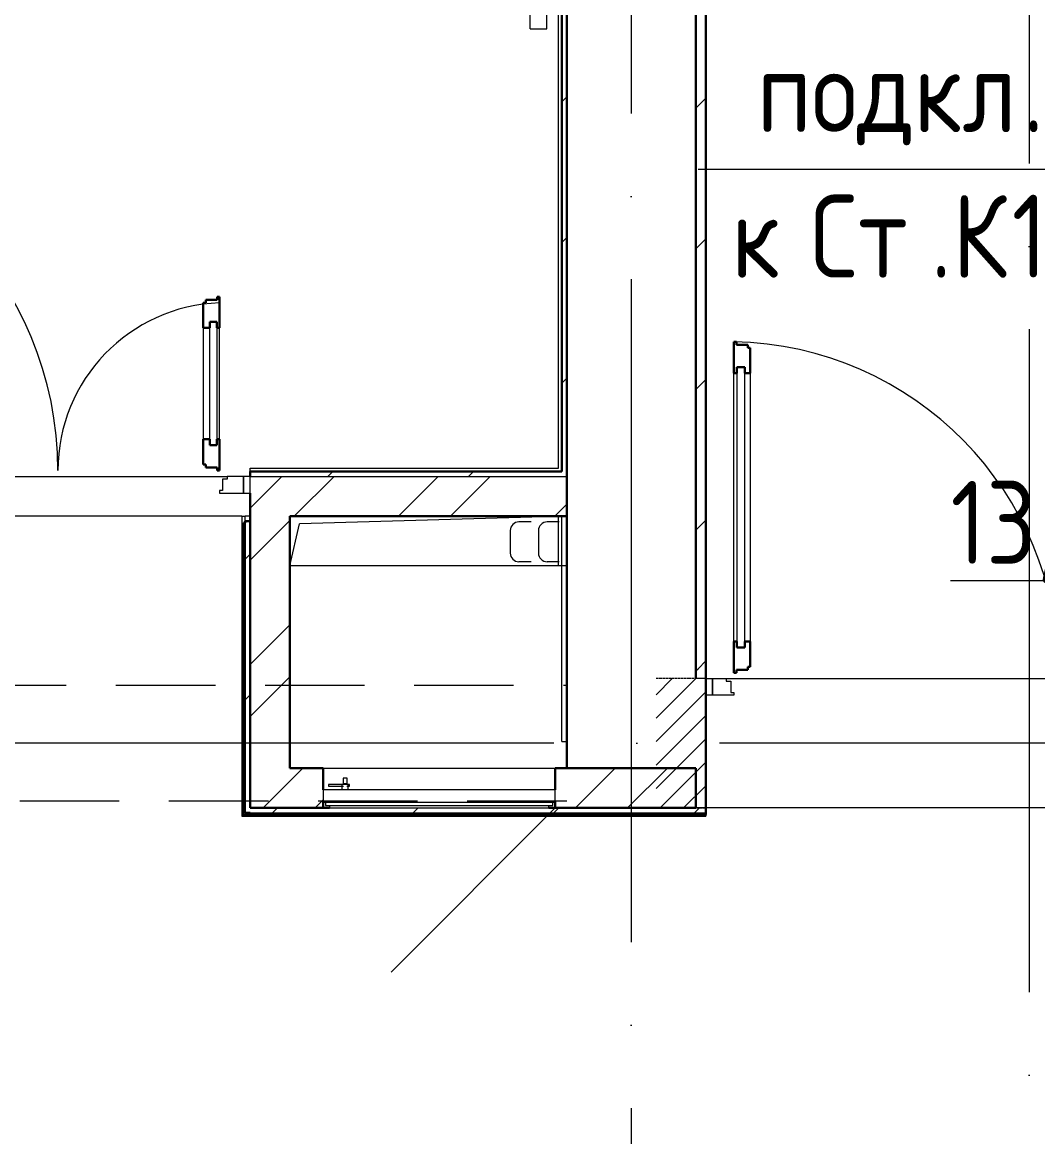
# Model space of a CAD drawing. Header units: millimetres. Extents: x -88595 to 880822, y -1054509 to -148035.
# Drawn here: x 192226 to 195289, y -275439 to -272077 of the extents above; entities that cross this region are included whole.
import ezdxf

# ---------------------------------------------------------------- set-up
doc = ezdxf.new("R2010")
doc.units = ezdxf.units.MM
for name, pattern in [('ADSK_Линия сетки', [25, 20, -2.5, 0, -2.5]), ('ADSK_Сверху', [4.5, 3, -1.5]), ('ADSK_Штриховая_ш2 п1_5', [4.5, 3, -1.5])]:
    doc.linetypes.add(name, pattern=pattern)
for name, color, linetype, lineweight in [('Аннотация', 7, 'Continuous', 20), ('Двери', 7, 'Continuous', 9), ('Лестницы', 7, 'Continuous', 9), ('Линии', 7, 'Continuous', 9), ('Марки помещений', 7, 'Continuous', 20), ('Оборудование', 7, 'Continuous', 18), ('Ограждение', 7, 'Continuous', 9), ('Оси', 7, 'Continuous', 9), ('Перекрытие', 7, 'Continuous', 18), ('Стены внутренние', 7, 'Continuous', 18), ('Стены наружные', 7, 'Continuous', 18), ('Стены штриховка', 7, 'Continuous', 9)]:
    doc.layers.add(name, color=color, linetype=linetype, lineweight=lineweight)
doc.layers.add('Двери открывание', color=7, linetype='Continuous', lineweight=9, true_color=0xc0c0c0)
doc.styles.add('$1$GOST Common', font='GOST_Common.ttf', dxfattribs={"width": 0.9, "height": 250})
doc.styles.add('GOST Common_3', font='GOST_Common.ttf', dxfattribs={"width": 0.9, "height": 2.5})
pattern_1 = [(0, (215928.7, 665702.34), (0, 600), []), (90, (215928.7, 665702.34), (-600, 4e-14), [])]

# ---------------------------------------------------------------- blocks, each defined once
blk = doc.blocks.new('$0$ADSK_Аннотация_Текст_сВыноской - Текст с выноской-3260329-В_Координация_1 этаж ОВ3')
at = {"layer": 'Аннотация'}
blk.add_line((-6, 0), (6, 0), dxfattribs=at)
blk = doc.blocks.new('1 этаж')
at = {"layer": 'Двери', "lineweight": 18, "true_color": 0xff0000}
h = blk.add_hatch(dxfattribs=at)
h.set_pattern_fill('FP_2', color=1, style=0, pattern_type=2)
h.set_pattern_definition([(45, (230857.71, 654062.605), (-35.3553, 35.3553), [])])
h.paths.add_polyline_path([(231547.7, 653867.6), (231697.7, 653867.6), (231697.7, 654257.6), (231547.7, 654257.6), (231547.7, 653958)])
h.paths.add_polyline_path([(230417.7, 653867.6), (230417.7, 654257.6), (230267.7, 654257.6), (230267.7, 653867.6)])
at = {"layer": 'Ограждение'}
h = blk.add_hatch(dxfattribs=at)
h.set_pattern_fill('FP_25', color=256, style=0, pattern_type=2)
h.set_pattern_definition(pattern_1)
h.paths.add_polyline_path([(229017.7, 653842.6), (229022.7, 653847.6), (229022.7, 654727.6), (229027.7, 654727.6), (229027.7, 654747.6), (229017.7, 654747.6), (229017.7, 653847.6)])
h = blk.add_hatch(dxfattribs=at)
h.set_pattern_fill('FP_26', color=256, style=0, pattern_type=2)
h.set_pattern_definition(pattern_1)
h.paths.add_polyline_path([(230387.7, 653842.6), (230417.7, 653842.6), (230417.7, 653847.6), (229022.7, 653847.6), (229017.7, 653842.6), (230075.2, 653842.6)])
at = {"lineweight": 18}
for p, q in [((229997.7, 654747.6), (229191.7, 654724.8)), ((229890.2, 654730.3), (229853.7, 654730.3)), ((229975.2, 654730.3), (229938.7, 654730.3)), ((229162.7, 654597.6), (229191.7, 654724.8)), ((229827.6, 654704.2), (229827.6, 654636.4)), ((229912.6, 654704.2), (229912.6, 654636.4)), ((229997.7, 654597.6), (229162.7, 654597.6)), ((229890.2, 654610.3), (229853.7, 654610.3)), ((229975.2, 654610.3), (229938.7, 654610.3))]:
    blk.add_line(p, q, dxfattribs=at)
for centre, start, end in [((229853.7, 654704.2), 90, 180), ((229938.7, 654704.2), 90, 180), ((229853.7, 654636.4), 180, 270), ((229938.7, 654636.4), 180, 270)]:
    blk.add_arc(centre, 26.1, start, end, dxfattribs=at)
at = {"layer": 'Двери', "lineweight": 30}
for p, q in [((228942.7, 655400.6), (228908.7, 655400.6)), ((228908.7, 655400.6), (228908.7, 655391.6)), ((228950.7, 655409.6), (228942.7, 655409.6)), ((228942.7, 655409.6), (228942.7, 655400.6)), ((228950.7, 655315.6), (228950.7, 655409.6)), ((228908.7, 655391.6), (228900.7, 655391.6)), ((228900.7, 655391.6), (228900.7, 655315.6)), ((228920.7, 655315.6), (228920.7, 655333.6)), ((228920.7, 655333.6), (228941.7, 655333.6)), ((228941.7, 655333.6), (228941.7, 655315.6)), ((228900.7, 655315.6), (228920.7, 655315.6)), ((228941.7, 655315.6), (228950.7, 655315.6)), ((230501.7, 655273.6), (230509.7, 655273.6)), ((230501.7, 655179.6), (230501.7, 655273.6)), ((230509.7, 655273.6), (230509.7, 655264.6)), ((230509.7, 655264.6), (230543.7, 655264.6)), ((230543.7, 655264.6), (230543.7, 655255.6)), ((230543.7, 655255.6), (230551.7, 655255.6)), ((230551.7, 655255.6), (230551.7, 655179.6)), ((230510.7, 655197.6), (230510.7, 655179.6)), ((230534.7, 655197.6), (230510.7, 655197.6)), ((230534.7, 655179.6), (230534.7, 655197.6)), ((230510.7, 655179.6), (230501.7, 655179.6)), ((230551.7, 655179.6), (230534.7, 655179.6)), ((228900.7, 654979.6), (228900.7, 654903.6)), ((228900.7, 654979.6), (228920.7, 654979.6)), ((228920.7, 654979.6), (228920.7, 654961.6)), ((228941.7, 654979.6), (228950.7, 654979.6)), ((228941.7, 654961.6), (228941.7, 654979.6)), ((228950.7, 654885.6), (228950.7, 654979.6)), ((228920.7, 654961.6), (228941.7, 654961.6)), ((228900.7, 654903.6), (228908.7, 654903.6)), ((228908.7, 654903.6), (228908.7, 654894.6)), ((228908.7, 654894.6), (228942.7, 654894.6)), ((228942.7, 654894.6), (228942.7, 654885.6)), ((228942.7, 654885.6), (228950.7, 654885.6)), ((230501.7, 654275.6), (230501.7, 654369.6)), ((230510.7, 654369.6), (230501.7, 654369.6)), ((230510.7, 654351.6), (230510.7, 654369.6)), ((230534.7, 654369.6), (230534.7, 654351.6)), ((230551.7, 654369.6), (230534.7, 654369.6)), ((230551.7, 654369.6), (230551.7, 654293.6)), ((230534.7, 654351.6), (230510.7, 654351.6)), ((230543.7, 654293.6), (230543.7, 654284.6)), ((230551.7, 654293.6), (230543.7, 654293.6)), ((230509.7, 654275.6), (230501.7, 654275.6)), ((230509.7, 654284.6), (230509.7, 654275.6)), ((230543.7, 654284.6), (230509.7, 654284.6))]:
    blk.add_line(p, q, dxfattribs=at)
at = {"layer": 'Двери'}
for p, q in [((228920.7, 654961.6), (228920.7, 655333.6)), ((228920.7, 655333.6), (228941.7, 655333.6)), ((228941.7, 655333.6), (228941.7, 654961.6)), ((228900.7, 655315.6), (228900.7, 654979.6)), ((228950.7, 654979.6), (228950.7, 655315.6)), ((230510.7, 655197.6), (230510.7, 654351.6)), ((230534.7, 655197.6), (230510.7, 655197.6)), ((230534.7, 654351.6), (230534.7, 655197.6)), ((230501.7, 654369.6), (230501.7, 655179.6)), ((230551.7, 655179.6), (230551.7, 654369.6)), ((228941.7, 654961.6), (228920.7, 654961.6)), ((228973.7, 654867.6), (228973.7, 654859.6)), ((229022.7, 654867.6), (228973.7, 654867.6)), ((229042.7, 654867.6), (229022.7, 654867.6)), ((229022.7, 654867.6), (229022.7, 654817.6)), ((229022.7, 654817.6), (229022.7, 654867.6)), ((229042.7, 654817.6), (229042.7, 654867.6)), ((228973.7, 654859.6), (228959.7, 654859.6)), ((228959.7, 654859.6), (228959.7, 654825.6)), ((228959.7, 654825.6), (228950.7, 654825.6)), ((228950.7, 654825.6), (228950.7, 654817.6)), ((228950.7, 654817.6), (229022.7, 654817.6)), ((229022.7, 654817.6), (229042.7, 654817.6)), ((230510.7, 654351.6), (230534.7, 654351.6)), ((230417.7, 654257.6), (230437.7, 654257.6)), ((230417.7, 654207.6), (230417.7, 654257.6)), ((230437.7, 654257.6), (230437.7, 654207.6)), ((230437.7, 654257.6), (230478.7, 654257.6)), ((230437.7, 654207.6), (230437.7, 654257.6)), ((230478.7, 654257.6), (230478.7, 654249.6)), ((230478.7, 654249.6), (230492.7, 654249.6)), ((230492.7, 654249.6), (230492.7, 654215.6)), ((230437.7, 654207.6), (230417.7, 654207.6)), ((230501.7, 654207.6), (230437.7, 654207.6)), ((230492.7, 654215.6), (230501.7, 654215.6)), ((230501.7, 654215.6), (230501.7, 654207.6))]:
    blk.add_line(p, q, dxfattribs=at)
at = {"layer": 'Двери', "linetype": 'ADSK_Штриховая_ш2 п1_5'}
for p, q in [((230417.7, 654257.6), (230267.7, 654257.6)), ((230417.7, 653867.6), (230417.7, 654257.6)), ((230267.7, 653867.6), (230417.7, 653867.6))]:
    blk.add_line(p, q, dxfattribs=at)
at = {"layer": 'Двери открывание'}
for centre, radius, start, end in [((227416.7, 654885.6), 1046, 0, 89.014), ((228968.7, 654885.6), 506, 92.0386, 180), ((230483.7, 654275.6), 998, 0, 88.9666)]:
    blk.add_arc(centre, radius, start, end, dxfattribs=at)
at = {"layer": 'Лестницы'}
blk.add_line((227411.7, 654867.6), (228973.7, 654867.6), dxfattribs=at)
at = {"layer": 'Линии', "linetype": 'ADSK_Сверху', "ltscale": 100}
for p, q in [((226387.7, 654237.6), (229997.7, 654237.6)), ((229997.7, 653887.6), (226387.7, 653887.6))]:
    blk.add_line(p, q, dxfattribs=at)
at = {"layer": 'Оборудование'}
for p, q in [((229323.1, 653957.9), (229323.1, 653940.5)), ((229335.3, 653957.9), (229323.1, 653957.9)), ((229335.3, 653940.5), (229335.3, 653957.9)), ((229262.7, 653922.6), (229262.7, 653886.2)), ((229962.7, 653922.6), (229262.7, 653922.6)), ((229278.6, 653938), (229278.6, 653933)), ((229324.4, 653938), (229278.6, 653938)), ((229278.6, 653933), (229324.4, 653933)), ((229319.6, 653938.5), (229319.6, 653922.6)), ((229338.9, 653938.5), (229319.6, 653938.5)), ((229323.1, 653940.5), (229321.1, 653938.5)), ((229335.3, 653940.5), (229323.1, 653940.5)), ((229342.3, 653938), (229334, 653938)), ((229334, 653933), (229342.3, 653933)), ((229337.3, 653938.5), (229335.3, 653940.5)), ((229338.9, 653922.6), (229338.9, 653938.5)), ((229342.3, 653933), (229342.3, 653938)), ((229962.7, 653886.2), (229962.7, 653922.6)), ((229263.6, 653885.3), (229961.8, 653885.3)), ((229269.7, 653885.3), (229269.7, 653875.6)), ((229270.7, 653874.6), (229954.8, 653874.6)), ((229281.7, 653873.1), (229281.7, 653867.6)), ((229281.7, 653867.6), (229943.7, 653867.6)), ((229962.7, 653867.6), (229467.7, 653372.6)), ((229943.7, 653867.6), (229943.7, 653873.1)), ((229955.7, 653875.6), (229955.7, 653885.3))]:
    blk.add_line(p, q, dxfattribs=at)
for points, knots in [([(229262.7, 653886.2), (229262.7, 653886.1), (229262.7, 653886), (229262.8, 653885.8), (229262.9, 653885.6), (229263.1, 653885.5), (229263.2, 653885.4), (229263.4, 653885.3), (229263.5, 653885.3), (229263.6, 653885.3)], [0, 0, 0, 0, 0.166667, 0.333333, 0.458333, 0.583333, 0.708333, 0.833333, 1, 1, 1, 1]), ([(229269.7, 653875.6), (229269.7, 653875.5), (229269.7, 653875.3), (229269.8, 653875.1), (229269.9, 653874.9), (229270.1, 653874.8), (229270.2, 653874.7), (229270.3, 653874.7), (229270.5, 653874.6), (229270.6, 653874.6), (229270.7, 653874.6)], [0, 0, 0, 0, 0.166667, 0.333333, 0.458333, 0.583333, 0.666667, 0.75, 0.833333, 1, 1, 1, 1]), ([(229280.2, 653874.6), (229280.3, 653874.6), (229280.5, 653874.6), (229280.8, 653874.5), (229280.9, 653874.4), (229281.1, 653874.3), (229281.3, 653874.2), (229281.4, 653874), (229281.5, 653873.8), (229281.6, 653873.7), (229281.7, 653873.4), (229281.7, 653873.2), (229281.7, 653873.1)], [0, 0, 0, 0, 0.166667, 0.25, 0.333333, 0.416667, 0.5, 0.583333, 0.666667, 0.75, 0.833333, 1, 1, 1, 1]), ([(229943.7, 653873.1), (229943.7, 653873.2), (229943.7, 653873.4), (229943.8, 653873.7), (229943.9, 653873.8), (229944, 653874), (229944.2, 653874.2), (229944.3, 653874.3), (229944.5, 653874.4), (229944.7, 653874.5), (229944.9, 653874.6), (229945.1, 653874.6), (229945.2, 653874.6)], [-1, -1, -1, -1, -0.833333, -0.75, -0.666667, -0.583333, -0.5, -0.416667, -0.333333, -0.25, -0.166667, 0, 0, 0, 0]), ([(229954.8, 653874.6), (229954.8, 653874.6), (229955, 653874.6), (229955.1, 653874.7), (229955.2, 653874.7), (229955.4, 653874.8), (229955.5, 653874.9), (229955.6, 653875.1), (229955.7, 653875.3), (229955.7, 653875.5), (229955.7, 653875.6)], [-1, -1, -1, -1, -0.833333, -0.75, -0.666667, -0.583333, -0.458333, -0.333333, -0.166667, 0, 0, 0, 0]), ([(229961.8, 653885.3), (229961.9, 653885.3), (229962, 653885.3), (229962.2, 653885.4), (229962.3, 653885.5), (229962.5, 653885.6), (229962.6, 653885.8), (229962.7, 653886), (229962.7, 653886.1), (229962.7, 653886.2)], [-1, -1, -1, -1, -0.833333, -0.75, -0.583333, -0.458333, -0.333333, -0.166667, 0, 0, 0, 0])]:
    blk.add_open_spline(points, degree=3, knots=knots, dxfattribs=at)
at = {"layer": 'Ограждение'}
for p, q in [((229887.7, 656217.6), (229887.7, 656517.6)), ((229937.7, 656217.6), (229937.7, 656517.6)), ((229972.7, 654892.6), (229972.7, 656517.6)), ((229887.7, 656217.6), (229937.7, 656217.6)), ((229042.7, 654892.6), (229972.7, 654892.6)), ((229042.7, 654882.6), (229042.7, 654892.6)), ((229017.7, 654747.6), (229027.7, 654747.6)), ((229017.7, 654747.6), (229017.7, 653842.6)), ((229027.7, 654732.6), (229027.7, 654747.6)), ((229972.7, 654597.6), (229972.7, 654747.6)), ((229017.7, 653842.6), (229022.7, 653847.6)), ((229017.7, 653842.6), (230417.7, 653842.6)), ((230417.7, 653847.6), (230417.7, 653842.6))]:
    blk.add_line(p, q, dxfattribs=at)
at = {"layer": 'Оси', "linetype": 'ADSK_Линия сетки', "ltscale": 100}
for p, q in [((231392.7, 697813.2), (231392.7, 631836.5)), ((230192.7, 662962.6), (230192.7, 631836.5)), ((252460, 654062.6), (175520.4, 654062.6))]:
    blk.add_line(p, q, dxfattribs=at)
at = {"layer": 'Перекрытие', "color": 49, "ltscale": 100, "true_color": 0x464646}
blk.add_line((229982.7, 654597.6), (229162.7, 654597.6), dxfattribs=at)
at = {"layer": 'Стены внутренние', "lineweight": 30}
for p, q in [((230387.7, 654257.6), (230387.7, 660262.6)), ((229997.7, 659517.6), (229997.7, 654867.6)), ((229997.7, 654747.6), (229997.7, 653987.6)), ((230417.7, 653867.6), (230417.7, 654257.6)), ((229997.7, 653987.6), (230387.7, 653987.6)), ((230387.7, 653987.6), (230387.7, 653867.6))]:
    blk.add_line(p, q, dxfattribs=at)
at = {"layer": 'Стены внутренние'}
for p, q in [((230417.7, 654257.6), (230387.7, 654257.6)), ((230478.7, 654257.6), (231486.7, 654257.6)), ((232227.8, 653867.6), (230387.7, 653867.6))]:
    blk.add_line(p, q, dxfattribs=at)
at = {"layer": 'Стены наружные', "lineweight": 30}
for p, q in [((230417.7, 654257.6), (230417.7, 660232.6)), ((229997.7, 654867.6), (229997.7, 659517.6)), ((229982.7, 659118.2), (229982.7, 654882.6)), ((229982.7, 654882.6), (229042.7, 654882.6)), ((229042.7, 654882.6), (229042.7, 654867.6)), ((229997.7, 654747.6), (229997.7, 654867.6)), ((229042.7, 653867.6), (229042.7, 654817.6)), ((229027.7, 654727.6), (229022.7, 654727.6)), ((229022.7, 654727.6), (229022.7, 653847.6)), ((229027.7, 654732.6), (229027.7, 654727.6)), ((229042.7, 654732.6), (229027.7, 654732.6)), ((229162.7, 654747.6), (229997.7, 654747.6)), ((229162.7, 653987.6), (229162.7, 654747.6)), ((229262.7, 653987.6), (229162.7, 653987.6)), ((229262.7, 653922.6), (229262.7, 653987.6)), ((229997.7, 653987.6), (229962.7, 653987.6)), ((229962.7, 653987.6), (229962.7, 653922.6)), ((229281.7, 653867.6), (229042.7, 653867.6)), ((229262.7, 653867.6), (229262.7, 653886)), ((230387.7, 653867.6), (229943.7, 653867.6)), ((229962.7, 653886), (229962.7, 653867.6)), ((230417.7, 653847.6), (230417.7, 653867.6)), ((229022.7, 653847.6), (230417.7, 653847.6)), ((229027.7, 653852.6), (229042.7, 653852.6))]:
    blk.add_line(p, q, dxfattribs=at)
at = {"layer": 'Стены наружные', "linetype": 'Continuous', "lineweight": 9}
for p, q in [((229982.7, 655997.6), (229997.7, 656012.6)), ((230387.7, 655978.3), (230417.7, 656008.3)), ((229982.7, 655573.3), (229997.7, 655588.3)), ((230387.7, 655554), (230417.7, 655584)), ((229982.7, 655149), (229997.7, 655164)), ((230387.7, 655129.8), (230417.7, 655159.8)), ((229042.7, 654771.7), (229138.6, 654867.6)), ((229175.7, 654747.6), (229295.7, 654867.6)), ((229277, 654867.6), (229292, 654882.6)), ((229490.1, 654747.6), (229610.1, 654867.6)), ((229647.2, 654747.6), (229767.2, 654867.6)), ((229701.3, 654867.6), (229716.3, 654882.6)), ((229961.5, 654747.6), (229997.7, 654783.8)), ((229042.7, 654614.6), (229162.7, 654734.6)), ((230387.7, 654705.5), (230417.7, 654735.5)), ((229022.7, 654684), (229027.7, 654689)), ((229027.7, 654618.3), (229042.7, 654633.3)), ((229022.7, 654613.3), (229027.7, 654618.3)), ((229022.7, 654542.6), (229027.7, 654547.6)), ((229022.7, 654471.9), (229027.7, 654476.9)), ((229022.7, 654401.2), (229027.7, 654406.2)), ((229042.7, 654300.3), (229162.7, 654420.3)), ((229022.7, 654330.5), (229027.7, 654335.5)), ((230394.1, 654287.6), (230417.7, 654311.3)), ((229022.7, 654259.8), (229027.7, 654264.8)), ((229042.7, 654143.1), (229162.7, 654263.1)), ((230387.7, 654281.3), (230394.1, 654287.6)), ((229022.7, 654189), (229027.7, 654194)), ((229027.7, 654194), (229042.7, 654209)), ((229022.7, 654118.3), (229027.7, 654123.3)), ((229022.7, 654047.6), (229027.7, 654052.6)), ((229162.7, 653948.8), (229201.5, 653987.6)), ((230024.4, 653867.6), (230144.4, 653987.6)), ((230181.6, 653867.6), (230301.6, 653987.6)), ((229022.7, 653976.9), (229027.7, 653981.9)), ((229081.5, 653867.6), (229162.7, 653948.8)), ((229022.7, 653906.2), (229027.7, 653911.2)), ((229238.7, 653867.6), (229262.7, 653891.6)), ((229110.5, 653852.6), (229125.5, 653867.6)), ((229534.8, 653852.6), (229549.8, 653867.6)), ((229959.1, 653852.6), (229974.1, 653867.6)), ((230383.3, 653852.6), (230398.3, 653867.6)), ((229034.8, 653847.6), (229039.8, 653852.6)), ((229105.5, 653847.6), (229110.5, 653852.6)), ((229176.2, 653847.6), (229181.2, 653852.6)), ((229247, 653847.6), (229252, 653852.6)), ((229317.7, 653847.6), (229322.7, 653852.6)), ((229388.4, 653847.6), (229393.4, 653852.6)), ((229459.1, 653847.6), (229464.1, 653852.6)), ((229529.8, 653847.6), (229534.8, 653852.6)), ((229600.5, 653847.6), (229605.5, 653852.6)), ((229671.2, 653847.6), (229676.2, 653852.6)), ((229741.9, 653847.6), (229746.9, 653852.6)), ((229812.6, 653847.6), (229817.6, 653852.6)), ((229883.4, 653847.6), (229888.4, 653852.6)), ((229954.1, 653847.6), (229959.1, 653852.6)), ((230024.8, 653847.6), (230029.8, 653852.6)), ((230095.5, 653847.6), (230100.5, 653852.6)), ((230166.2, 653847.6), (230171.2, 653852.6)), ((230236.9, 653847.6), (230241.9, 653852.6)), ((230307.6, 653847.6), (230312.6, 653852.6)), ((230378.3, 653847.6), (230383.3, 653852.6))]:
    blk.add_line(p, q, dxfattribs=at)
at = {"layer": 'Стены наружные'}
for p, q in [((227411.7, 654867.6), (228973.7, 654867.6)), ((229017.7, 654747.6), (227367.7, 654747.6)), ((229042.7, 654747.6), (229027.7, 654747.6)), ((229982.7, 654067.6), (229982.7, 654747.6)), ((229982.7, 654067.6), (229997.7, 654067.6)), ((229262.7, 653987.6), (229962.7, 653987.6))]:
    blk.add_line(p, q, dxfattribs=at)
at = {"layer": 'Стены штриховка'}
for p, q in [((229042.7, 654867.6), (229997.7, 654867.6)), ((229027.7, 654727.6), (229027.7, 653852.6)), ((229042.7, 653852.6), (230417.7, 653852.6))]:
    blk.add_line(p, q, dxfattribs=at)
at = {"layer": 'Марки помещений', "style": 'GOST Common_3', "width": 0.9}
blk.add_text('%%U13,00', height=250, dxfattribs=at).set_placement((231155.6, 654603.9))

msp = doc.modelspace()

# ---------------------------------------------------------------- block references
at = {"layer": 'Аннотация', "xscale": 100, "yscale": 100, "zscale": 100}
msp.add_blockref('$0$ADSK_Аннотация_Текст_сВыноской - Текст с выноской-3260329-В_Координация_1 этаж ОВ3', (194864.8, -272520), dxfattribs=at)
at = {"layer": 'Оборудование', "color": 5, "true_color": 0x0000ff}
msp.add_blockref('1 этаж', (-36129.5, -928314.5), dxfattribs=at)

# ---------------------------------------------------------------- texts
at = {"layer": 'Аннотация', "lineweight": 9, "char_height": 250, "attachment_point": 1, "style": '$1$GOST Common'}
for s, insert, width in [('подкл', (194441.4, -272158.3), 974.05), ('\\fGOST Common|b0|i0|c204|p34|;\\W.9;.', (195245.1, -272158.3), 79.367), ('Ст', (194603.3, -272597.1), 440.126), ('\\fGOST Common|b0|i0|c204|p34|;\\W.9;К', (195031.9, -272597.1), 216.456), ('\\fGOST Common|b0|i0|c204|p34|;\\W.9;1', (195210.5, -272597.1), 137.089), ('\\fGOST Common|b0|i0|c204|p34|;\\W.9;к', (194365.1, -272597.1), 194.81), ('\\fGOST Common|b0|i0|c204|p34|;\\W.9;.', (194966.4, -272597.1), 79.367)]:
    msp.add_mtext(s, dxfattribs=dict(at, insert=insert, width=width))

doc.saveas('drawing.dxf')
